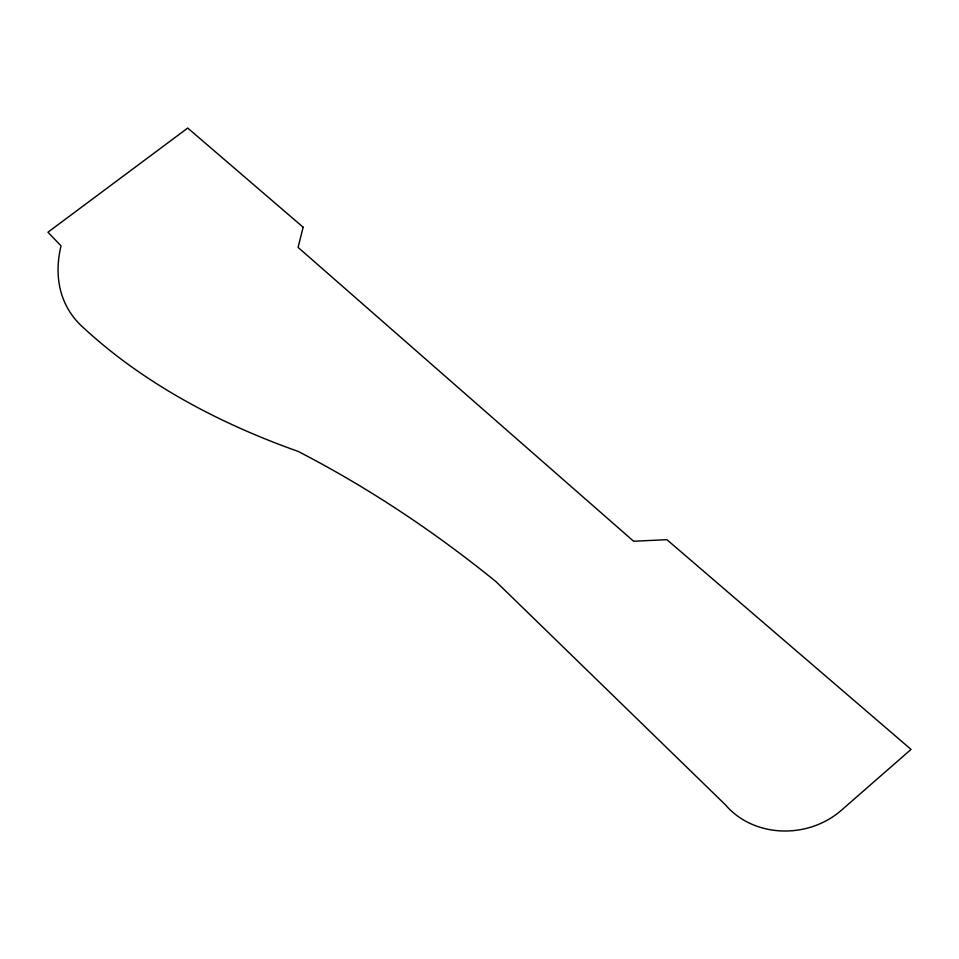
<?xml version="1.0" encoding="UTF-8"?>
<svg xmlns="http://www.w3.org/2000/svg" width="959" height="959" viewBox="0 0 959 959"><rect width="100%" height="100%" fill="white"/><g stroke="black" fill="none" stroke-linecap="round" stroke-linejoin="round"><path stroke-width="1.44" d="M303.14 227.211L298.081 247.386L633.599 541.236L666.889 539.677L911.05 749.411L842.206 809.552A77.811 68.772 -9.3 0 1 725.495 804.889L496.127 581.765C434.643 531.849 368.412 487.651 297.997 451.341A1053.09 589.389 -15.3 0 1 83.948 328.158A176.708 113.042 -29.3 0 1 61.04 245.876L47.95 232.21L187.736 128.062L303.14 227.211"/></g></svg>
